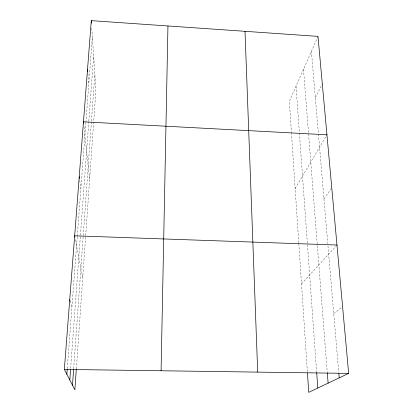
<?xml version="1.0" encoding="UTF-8"?>
<svg xmlns="http://www.w3.org/2000/svg" width="413" height="413" viewBox="0 0 413 413"><rect width="100%" height="100%" fill="white"/><g stroke="black" fill="none" stroke-linecap="round" stroke-linejoin="round"><path stroke-width="0.31" stroke-dasharray="2.06 1.55" d="M76.343 368.819L95.909 90.055L91.717 27.072M73.684 368.639L91.402 121.778M91.449 121.133L94.835 73.927M70.633 368.401L88.785 121.768M88.831 121.128L93.632 55.853M67.288 368.499L77.246 236.695M77.293 236.05L85.827 123.157M85.873 122.522L92.357 36.705M317.989 36.385L289.348 101.361L291.397 132.103M315.341 97.69L322.31 83.87M295.156 188.504L326.946 134.803M323.957 198.839L331.778 187.905M301.521 283.968L336.977 245.038M333.74 313.679L342.589 306.678M70.05 301.031L71.898 307.453M75.378 239.525L82.739 277.727M79.761 180.388L80.891 188.462M84.02 126.951L89.636 179.423M311.392 51.351L327.746 243.355M327.963 245.895L338.717 372.098M87.886 73.731L88.764 84.262M303.503 69.25L327.261 372.304M296.033 86.193L316.647 371.989M291.439 132.743L298.795 243.076M298.836 243.716L307.417 372.407"/><path stroke-width="0.62" d="M161.08 370.766L167.952 25.973M76.297 369.459L74.867 389.841L64.34 369.413L91.294 20.65L317.989 36.385L348.66 373.383L308.743 392.35L307.458 373.053M72.492 385.231L73.638 369.279M69.782 379.97L70.54 369.687M66.849 374.281L67.236 369.139M64.34 369.413L348.66 373.383M336.977 245.038L74.665 235.823L74.903 237.057M326.946 134.803L83.472 121.83L83.612 123.11M69.714 299.864L70.05 301.031M79.234 176.656L79.497 178.524M338.825 373.378L339.207 377.874M87.525 69.399L87.732 71.877M327.313 372.939L328.113 383.145M316.694 372.629L317.809 388.044M91.294 20.65L91.464 23.221M245.007 31.321L257.702 372.113"/></g></svg>
